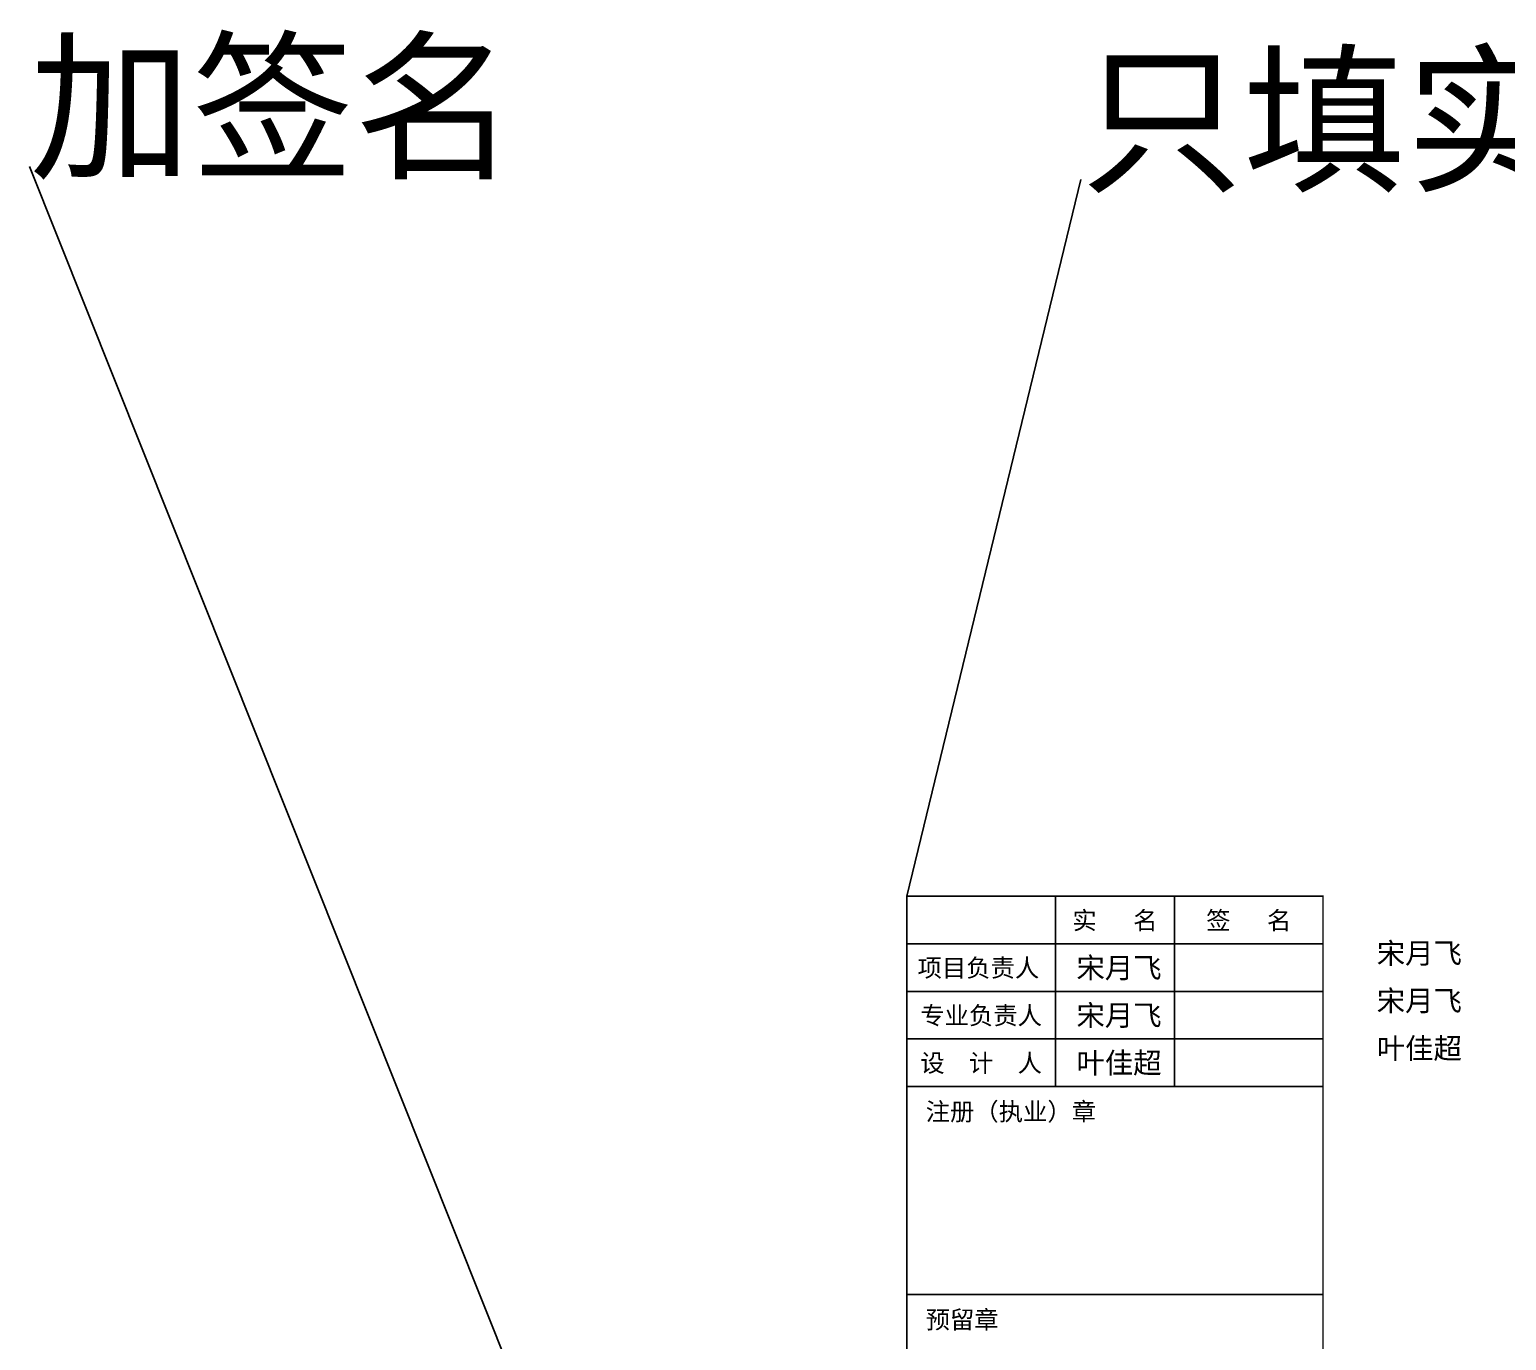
# Model space of a CAD drawing. Extents: x -104256 to -27901, y -155913 to -111823.
# Drawn here: x -90173 to -65338, y -133868 to -111823 of the extents above; entities that cross this region are included whole.
import ezdxf
from ezdxf.enums import TextEntityAlignment as Align

# ---------------------------------------------------------------- set-up
doc = ezdxf.new("R2010")
doc.units = 0
doc.layers.add('0-cxFrame', color=155, linetype='Continuous')
doc.layers.add('qianming', color=155, linetype='Continuous')
doc.styles.add('cx_biaoti', font='')
doc.styles.add('图框宋体', font='', dxfattribs={"width": 0.75})
doc.styles.add('黑体', font='simhei.ttf', dxfattribs={"height": 12})
doc.styles.get('cx_biaoti').set_extended_font_data('SimSun')
doc.styles.get('图框宋体').set_extended_font_data('SimSun')

# ---------------------------------------------------------------- blocks, each defined once
blk = doc.blocks.new('zjcx_lan_xinxi(Dragon)')
for p, q in [((7000, -3200), (0, -3200)), ((7000, -6700), (0, -6700)), ((7000, -10200), (0, -10200)), ((7000, -13700), (0, -13700)), ((7000, -17200), (0, -17200))]:
    blk.add_line(p, q)
at = {"const_width": 25}
blk.add_lwpolyline([(0, -20700), (7000, -20700), (7000, 0), (0, 0)], close=True, dxfattribs=at)
for points in [[(2500, -3200), (2500, 0)], [(4500, -3200), (4500, 0)], [(0, -800), (7000, -800)], [(0, -1600), (7000, -1600)], [(0, -2400), (7000, -2400)]]:
    blk.add_lwpolyline(points)
for points in [[(7000, -3200), (7000, 0)], [(0, -3200), (7000, -3200)], [(0, -20700), (7000, -20700), (7000, -3200)], [(0, -20700), (7000, -20700)]]:
    blk.add_lwpolyline(points, dxfattribs=at)
at = {"style": '图框宋体'}
for s, p in [('实   名', (3500, -400)), ('签   名', (5750, -400)), ('项目负责人', (1204, -1200)), ('专业负责人', (1250, -2000)), ('设  计  人', (1250, -2800))]:
    blk.add_text(s, height=300, dxfattribs=at).set_placement(p, align=Align.MIDDLE)
for s, p in [('注册（执业）章', (318, -3771)), ('预留章', (318, -7271)), ('出图章(未盖出图专用章本图无效)', (318, -10771)), ('审图章', (318, -14271)), ('竣工章', (318, -17771))]:
    blk.add_text(s, height=300, dxfattribs=at).set_placement(p)
blk = doc.blocks.new('T-信息(Dragon)')
at = {"layer": '0-cxFrame'}
blk.add_blockref('zjcx_lan_xinxi(Dragon)', (0, 0), dxfattribs=at)
at = {"layer": 'qianming', "color": 3, "style": 'cx_biaoti'}
for s, p in [('宋月飞', (3569, -1203)), ('宋月飞', (3569, -2003)), ('叶佳超', (3569, -2803))]:
    blk.add_text(s, height=350, dxfattribs=at).set_placement(p, align=Align.MIDDLE_CENTER)

msp = doc.modelspace()

# ---------------------------------------------------------------- linework, layer by layer
for p, q in [((-75421.97, -151097.86), (-90173.32, -114128.44)), ((-75421.97, -126397.86), (-72493.43, -114347.45))]:
    msp.add_line(p, q)

# ---------------------------------------------------------------- block references
at = {"layer": '0-cxFrame'}
msp.add_blockref('T-信息(Dragon)', (-75421.97, -126397.86), dxfattribs=at)

# ---------------------------------------------------------------- texts
at = {"style": '黑体'}
for s, p in [('加签名', (-90173.32, -114128.44)), ('只填实名，不加签名', (-72493.43, -114347.45))]:
    msp.add_text(s, height=2000, dxfattribs=at).set_placement(p)
at = {"layer": 'qianming', "color": 3, "style": 'cx_biaoti'}
for s, p in [('宋月飞', (-66803.19, -127355.25)), ('宋月飞', (-66803.19, -128155.25)), ('叶佳超', (-66803.19, -128955.25))]:
    msp.add_text(s, height=350, dxfattribs=at).set_placement(p, align=Align.MIDDLE_CENTER)

doc.saveas('drawing.dxf')
